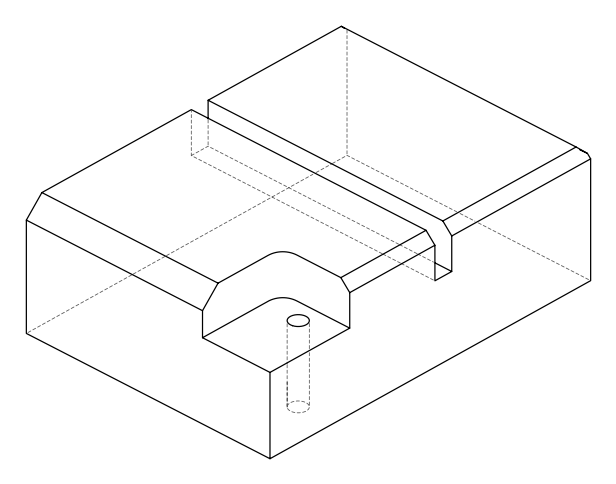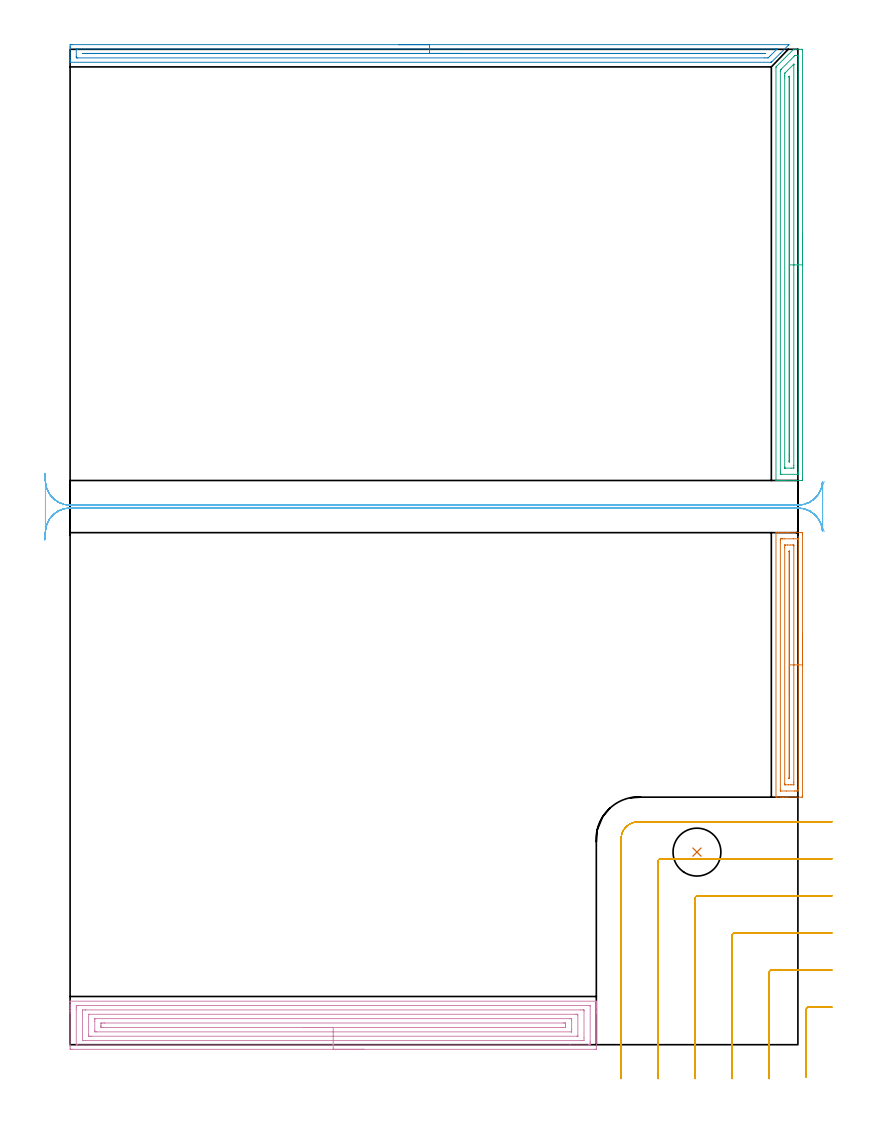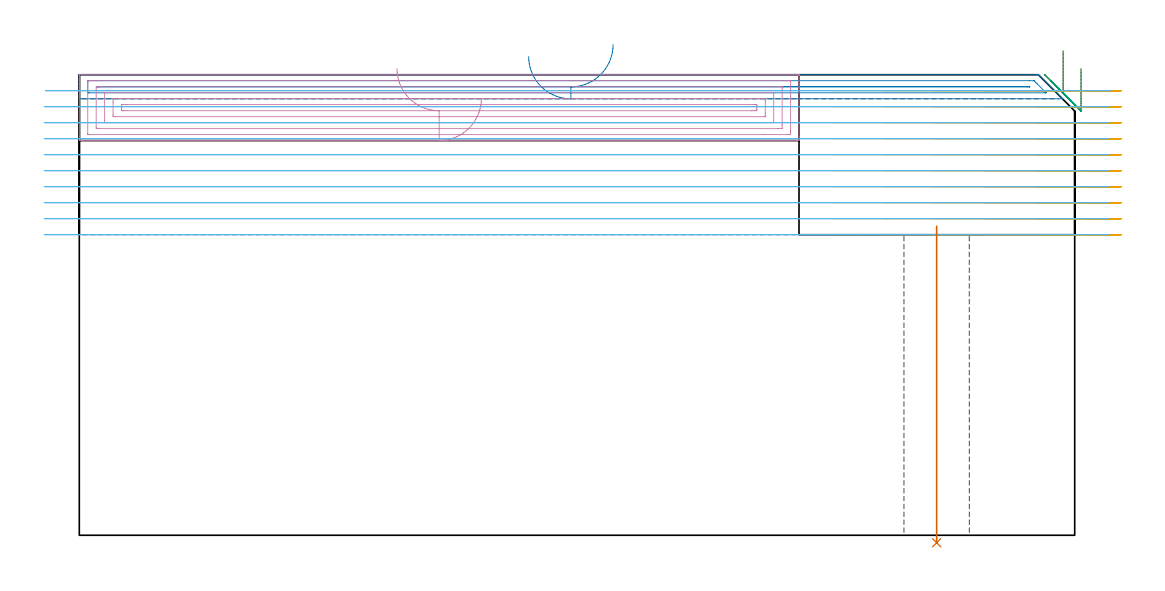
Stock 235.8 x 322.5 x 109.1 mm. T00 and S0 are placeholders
(PLAN: 7 operations, 2 tool changes, 45.3 min)
(1 AREA_MILL | FG_CHAMFER_SURFACE | UGT0205_001 | 2.9 min | 3558 mm3)
(2 AREA_MILL_1 | FG_CHAMFER_SURFACE_1 | UGT0205_001 | 5.66 min | 3826 mm3)
(3 AREA_MILL_2 | FG_CHAMFER_SURFACE_2 | UGT0205_001 | 4.56 min | 5256 mm3)
(4 AREA_MILL_3 | FG_CHAMFER_SURFACE_3 | UGT0205_001 | 8.45 min | 21636 mm3)
(5 MILL_CORNER_NOTCH_RECTANGULAR | CORNER_NOTCH_RECTANGULAR | NXT0201_012 | Follow Part, ap 4, ae 75% | 12.38 min | 195931 mm3)
(6 MILL_RECTANGULAR_SLOT | SLOT_RECTANGULAR | NXT0201_012 | Follow Part, ap 4, ae 75% | 10.99 min | 150649 mm3)
(7 INDEXABLE_INSERT_DRILL_THROUGH_HOLE_FROM_SOLID | STEP1HOLE | NXT0302_002 | 0.31 min | 13461 mm3)
(TOOL UGT0205_001 | Chamfer Mill 20 x 3 x 45 deg. | D20 FL50 Z2)
(TOOL NXT0201_012 | ENDMILL 16mm [2P460-1600-NA 1630] | D16 FL38 Z6)
(TOOL NXT0302_002 | Index. Insert Drill 15.5mm [880-D1550L20-05] | D15.5 PA176 FL78 Z2)
(OP 1 AREA_MILL)
G17 G21 G94 G90
T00 M6
G54
G17 G0 G90 X237.3 Y133.05 S1061 M3
G43 Z119.1 H0
Z110.5
G94 G1 Y133.012 Z109.628 F250.
Y132.898 Z108.764
Y132.709 Z107.912
Y132.447 Z107.08
Y132.113 Z106.274
Y131.71 Z105.5
Y131.241 Z104.764
Y130.71 Z104.072
Y130.121 Z103.429
Y129.478 Z102.84
Y128.786 Z102.308
Y128.05 Z101.84
Y127.276 Z101.437
Y126.47 Z101.103
Y125.638 Z100.841
Y124.786 Z100.652
Y123.921 Z100.538
Y123.05 Z100.5
X237.299 Y80.772 Z100.501
X237.296 Y80.407 Z100.502
X237.292 Y80.21 Z100.505
X236.938 Y80.2 Z100.859
X232.562 Z105.231
X231.937 Z105.86
X231.687 Z106.109
X231.062 Z106.735
X230.812 Z106.984
X230.313 Z107.486
X228.906 Z108.892
X228.815 Z108.978
X228.803 Y80.201 Z108.99
X228.703 Y80.21 Z109.089
X228.7 Y80.327 Z109.1
Y165.773
X228.703 Y165.89 Z109.089
X228.801 Y165.898 Z108.991
X228.907 Y165.9 Z108.892
X229.562 Z108.237
X230.313 Z107.486
X230.812 Z106.984
X231.062 Z106.735
X231.687 Z106.109
X231.937 Z105.86
X232.562 Z105.231
X232.997 Z104.797
X236.625 Z101.172
X236.938 Y165.896 Z100.859
X237.292 Y165.89 Z100.505
X237.296 Y165.693 Z100.501
X237.3 Y165.328 Z100.5
Y123.05
X235.886 Z101.914
Y83.442
X235.884 Y82.734 Z101.916
X235.882 Y82.552 Z101.918
X235.873 Y82.21 Z101.927
X235.532 Y82.202 Z102.268
X235.188 Y82.201 Z102.612
X234.659 Y82.2 Z103.141
X232.034 Z105.766
X230.283 Z107.517
X230.163 Y82.202 Z107.637
X230.143 Y82.204 Z107.657
X230.127 Y82.209 Z107.673
X230.121 Y82.23 Z107.679
X230.117 Y82.37 Z107.683
X230.115 Y82.552 Z107.685
X230.114 Y162.658 Z107.686
X230.116 Y163.366 Z107.684
X230.118 Y163.548 Z107.682
X230.127 Y163.89 Z107.673
X230.468 Y163.898 Z107.332
X230.812 Y163.899 Z106.988
X231.341 Y163.9 Z106.459
X234.313 Z103.487
X235.717 Z102.083
X235.837 Y163.898 Z101.963
X235.857 Y163.896 Z101.943
X235.873 Y163.891 Z101.927
X235.879 Y163.87 Z101.921
X235.883 Y163.73 Z101.917
X235.885 Y163.548 Z101.915
X235.886 Y123.05 Z101.914
X234.472 Z103.328
X234.471 Y85.061 Z103.329
X234.469 Y84.332 Z103.331
X234.467 Y84.252 Z103.333
X234.465 Y84.219 Z103.335
X234.435 Y84.207 Z103.365
X234.313 Y84.204 Z103.487
X233.567 Y84.2 Z104.233
X232.692 Z105.108
X231.817 Z105.983
X231.687 Y84.203 Z106.113
X231.558 Y84.21 Z106.242
X231.535 Y84.215 Z106.265
X231.532 Y84.236 Z106.268
X231.53 Y84.278 Z106.27
X231.529 Y84.332 Z106.271
X231.528 Y84.494 Z106.272
Y161.039
X231.531 Y161.768 Z106.269
X231.533 Y161.848 Z106.267
X231.535 Y161.881 Z106.265
X231.565 Y161.892 Z106.235
X231.687 Y161.896 Z106.113
X232.433 Y161.9 Z105.367
X233.308 Z104.492
X234.183 Z103.617
X234.313 Y161.896 Z103.487
X234.442 Y161.89 Z103.358
X234.465 Y161.885 Z103.335
X234.468 Y161.864 Z103.332
X234.47 Y161.822 Z103.33
X234.471 Y161.768 Z103.329
X234.472 Y161.606 Z103.328
Y123.05
X233.057 Z104.743
Y86.441
X233.055 Y86.324 Z104.745
X233.052 Y86.247 Z104.748
X233.048 Y86.208 Z104.752
X233.043 Y86.206 Z104.757
X233. Y86.204 Z104.8
X232.957 Y86.206 Z104.843
X232.952 Y86.208 Z104.848
X232.948 Y86.247 Z104.852
X232.945 Y86.324 Z104.855
X232.943 Y86.441 Z104.857
Y86.499
Y159.659
X232.945 Y159.776 Z104.855
X232.948 Y159.853 Z104.852
X232.952 Y159.892 Z104.848
X232.957 Y159.893 Z104.843
X233. Y159.896 Z104.8
X233.043 Y159.893 Z104.757
X233.048 Y159.892 Z104.752
X233.052 Y159.853 Z104.748
X233.055 Y159.776 Z104.745
X233.057 Y159.659 Z104.743
Y159.601
Y123.05
Y122.178 Z104.781
Y121.313 Z104.895
Y120.462 Z105.083
Y119.63 Z105.346
Y118.824 Z105.68
Y118.05 Z106.082
Y117.314 Z106.551
Y116.622 Z107.082
Y115.979 Z107.672
Y115.39 Z108.315
Y114.858 Z109.007
Y114.39 Z109.743
Y113.987 Z110.517
Y113.653 Z111.322
Y113.391 Z112.155
Y113.202 Z113.006
Y113.088 Z113.871
Y113.05 Z114.743
G0 Z119.1
M5
M2
(OP 2 AREA_MILL_1)
G17 G21 G94 G90
T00 M6
G54
G17 G0 G90 X106.45 Y324. S1061 M3
G43 Z119.1 H0
Z113.4
G94 G1 X106.488 Z112.528 F250.
X106.602 Z111.664
X106.791 Z110.812
X107.053 Z109.98
X107.387 Z109.174
X107.79 Z108.4
X108.258 Z107.664
X108.79 Z106.972
X109.379 Z106.329
X110.022 Z105.74
X110.714 Z105.208
X111.45 Z104.74
X112.224 Z104.337
X113.03 Z104.003
X113.862 Z103.741
X114.713 Z103.552
X115.578 Z103.438
X116.45 Z103.4
X232.793
X232.864 Y323.995 Z103.403
X232.881 Y323.992 Z103.405
X232.864 Y323.963 Z103.435
X230.05 Y321.15 Z106.249
X227.336 Y318.437 Z108.963
X227.195 Y318.304 Z109.09
X226.902 Y318.3 Z109.1
X0.185
X0.01 Y318.303 Z109.088
X0.007 Y318.368 Z109.024
X0. Y318.81 Z108.59
Y319.072 Z108.328
Y319.81 Z107.585
Y321.073 Z106.325
Y322.49 Z104.906
Y323.121 Z104.275
X0.002 Y323.383 Z104.013
X0.007 Y323.991 Z103.405
X0.021 Y323.993 Z103.404
X0.632 Y324. Z103.4
X116.45
Y322.586 Z104.814
X228.691 Y322.585 Z104.815
X228.786 Y322.584 Z104.816
X228.978 Y322.58 Z104.82
X229.017 Y322.579 Z104.821
X229.008 Y322.567 Z104.833
X228.979 Y322.533 Z104.867
X228.939 Y322.49 Z104.91
X228.815 Y322.365 Z105.035
X226.902 Y320.452 Z106.948
X226.58 Y320.132 Z107.268
X226.253 Y319.81 Z107.59
X226.17 Y319.732 Z107.668
X226.097 Y319.72 Z107.68
X225.113 Y319.714 Z107.686
X2.421
X2.014 Y319.721 Z107.679
X2.009 Y319.751 Z107.649
X2.006 Y319.81 Z107.59
X2.001 Y320.23 Z107.17
Y322.49 Z104.91
X2.003 Y322.542 Z104.858
X2.006 Y322.568 Z104.832
X2.008 Y322.576 Z104.824
X2.038 Y322.579 Z104.821
X2.229 Y322.584 Z104.816
X2.325 Y322.585 Z104.815
X116.45 Y322.586 Z104.814
Y321.172 Z106.228
X224.688 Y321.171 Z106.229
X225.113 Y321.169 Z106.231
X225.133 Y321.167 Z106.233
X225.152 Y321.163 Z106.237
X225.144 Y321.153 Z106.247
X225.132 Y321.143 Z106.257
X225.113 Y321.135 Z106.265
X224.685 Y321.131 Z106.269
X224.262 Y321.129 Z106.271
X224.219 Y321.128 Z106.272
X4.677 Y321.129 Z106.271
X4.253 Y321.132 Z106.268
X4.209 Y321.135 Z106.265
X4.061 Y321.151 Z106.249
X4.167 Y321.165 Z106.235
X4.209 Y321.167 Z106.233
X4.635 Y321.171 Z106.229
X4.678 Y321.172 Z106.228
X116.45
X117.322 Z106.267
X118.186 Z106.38
X119.038 Z106.569
X119.87 Z106.832
X120.676 Z107.165
X121.45 Z107.568
X122.186 Z108.037
X122.878 Z108.568
X123.521 Z109.157
X124.11 Z109.801
X124.641 Z110.493
X125.11 Z111.228
X125.513 Z112.002
X125.847 Z112.808
X126.109 Z113.64
X126.298 Z114.492
X126.412 Z115.357
X126.45 Z116.228
G0 Z119.1
M5
M2
(OP 3 AREA_MILL_2)
G17 G21 G94 G90
T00 M6
G54
G17 G0 G90 X237.3 Y262.65 S1061 M3
G43 Z119.1 H0
Z110.5
G94 G1 Y262.612 Z109.628 F250.
Y262.498 Z108.764
Y262.309 Z107.912
Y262.047 Z107.08
Y261.713 Z106.274
Y261.31 Z105.5
Y260.842 Z104.764
Y260.31 Z104.072
Y259.721 Z103.429
Y259.078 Z102.84
Y258.386 Z102.308
Y257.65 Z101.84
Y256.876 Z101.437
Y256.07 Z101.103
Y255.238 Z100.841
Y254.386 Z100.652
Y253.522 Z100.538
Y252.65 Z100.5
Y183.418
X237.298 Y183.05 Z100.501
X237.293 Y182.81 Z100.505
X236.938 Y182.8 Z100.859
X231.687 Z106.107
X231.147 Z106.65
X230.812 Z106.984
X230.272 Z107.524
X229.937 Z107.857
X228.977 Z108.822
X228.838 Z108.954
X228.814 Y182.801 Z108.978
X228.703 Y182.81 Z109.088
X228.7 Y182.971 Z109.1
Y316.522
X228.704 Y316.807 Z109.09
X228.869 Y316.969 Z108.931
X228.912 Y317.012 Z108.888
X234.313 Y322.412 Z103.486
X234.394 Y322.49 Z103.404
X234.983 Y322.5 Z102.817
X236.398 Z101.399
X236.938 Z100.859
X237.272 Z100.525
X237.291 Y322.497 Z100.506
X237.3 Y322.144 Z100.5
Y252.65
X235.886 Z101.914
X235.885 Y185.385 Z101.915
X235.884 Y185.204 Z101.916
X235.88 Y184.849 Z101.92
X235.879 Y184.813 Z101.921
X235.821 Y184.808 Z101.979
X235.716 Y184.803 Z102.084
X235.583 Y184.801 Z102.217
X230.332 Z107.468
X230.171 Y184.807 Z107.629
X230.14 Y184.81 Z107.66
X230.121 Y184.818 Z107.679
X230.119 Y184.854 Z107.681
X230.116 Y185.022 Z107.684
X230.115 Y185.204 Z107.685
X230.114 Y185.917 Z107.686
X230.115 Y315.448 Z107.685
X230.116 Y315.629 Z107.684
X230.119 Y315.718 Z107.681
X230.121 Y315.758 Z107.679
X230.152 Y315.792 Z107.648
X230.262 Y315.908 Z107.538
X230.4 Y316.05 Z107.4
X234.446 Y320.096 Z103.354
X234.825 Y320.466 Z102.975
X234.847 Y320.486 Z102.953
X234.891 Y320.49 Z102.909
X234.99 Y320.496 Z102.81
X235.188 Y320.498 Z102.612
X235.668 Y320.499 Z102.132
X235.829 Y320.493 Z101.971
X235.86 Y320.49 Z101.94
X235.879 Y320.482 Z101.921
X235.881 Y320.446 Z101.919
X235.884 Y320.278 Z101.916
X235.885 Y320.096 Z101.915
X235.886 Y319.383 Z101.914
Y252.65
X234.472 Z103.328
X234.471 Y187.722 Z103.329
X234.469 Y186.991 Z103.331
X234.467 Y186.833 Z103.333
X234.465 Y186.814 Z103.335
X234.451 Y186.81 Z103.349
X234.406 Y186.805 Z103.394
X234.313 Y186.802 Z103.487
X233.624 Y186.8 Z104.176
X231.625 Y186.801 Z106.175
X231.575 Y186.804 Z106.225
X231.544 Y186.81 Z106.256
X231.535 Y186.814 Z106.265
X231.534 Y186.83 Z106.266
X231.53 Y186.991 Z106.27
X231.529 Y187.153 Z106.271
X231.528 Y313.111 Z106.272
X231.53 Y313.842 Z106.27
X231.531 Y314.002 Z106.269
X231.542 Y314.736 Z106.258
X231.614 Y314.811 Z106.186
X231.687 Y314.887 Z106.113
X234.313 Y317.513 Z103.487
X234.361 Y317.559 Z103.439
X234.455 Y317.645 Z103.345
X234.467 Y317.654 Z103.333
X234.468 Y317.651 Z103.332
X234.47 Y317.624 Z103.33
X234.471 Y317.578 Z103.329
X234.472 Y317.416 Z103.328
Y252.65
X233.057 Z104.743
Y189.166
X233.056 Y189.107 Z104.744
X233.053 Y188.99 Z104.747
X233.045 Y188.81 Z104.755
X233. Y188.808 Z104.8
X232.955 Y188.81 Z104.845
X232.947 Y188.99 Z104.853
X232.944 Y189.107 Z104.856
X232.943 Y191.069 Z104.857
Y313.454
X232.944 Y313.513 Z104.856
X232.948 Y313.63 Z104.852
X232.952 Y313.692 Z104.848
X232.964 Y313.708 Z104.836
X233.002 Y313.747 Z104.798
X233.043 Y313.784 Z104.757
X233.052 Y313.63 Z104.748
X233.056 Y313.513 Z104.744
X233.057 Y313.454 Z104.743
Y252.65
Y251.778 Z104.781
Y250.913 Z104.895
Y250.062 Z105.083
Y249.23 Z105.346
Y248.424 Z105.68
Y247.65 Z106.082
Y246.914 Z106.551
Y246.222 Z107.082
Y245.579 Z107.672
Y244.99 Z108.315
Y244.458 Z109.007
Y243.99 Z109.743
Y243.587 Z110.517
Y243.253 Z111.322
Y242.991 Z112.154
Y242.802 Z113.006
Y242.688 Z113.871
Y242.65 Z114.743
G0 Z119.1
M5
M2
(OP 4 AREA_MILL_3)
G17 G21 G94 G90
T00 M6
G54
G17 G0 G90 X95.25 Y-1.5 S1061 M3
G43 Z119.1 H0
Z103.5
G94 G1 X95.212 Z102.628 F250.
X95.098 Z101.764
X94.909 Z100.912
X94.647 Z100.08
X94.313 Z99.274
X93.91 Z98.5
X93.442 Z97.764
X92.91 Z97.072
X92.321 Z96.429
X91.678 Z95.84
X90.986 Z95.308
X90.25 Z94.84
X89.476 Z94.437
X88.67 Z94.103
X87.838 Z93.841
X86.987 Z93.652
X86.122 Z93.538
X85.25 Z93.5
X0.588
X0.222 Y-1.497 Z93.501
X0.01 Y-1.492 Z93.505
X0.004 Y-1.138 Z93.859
X0. Y-0.561 Z94.436
Y10.238 Z105.232
Y10.834 Z105.831
Y11.113 Z106.11
Y11.709 Z106.706
Y11.988 Z106.984
Y12.546 Z107.545
Y12.863 Z107.862
Y13.869 Z108.868
X0.002 Y13.986 Z108.978
X0.01 Y14.098 Z109.089
X0.142 Y14.1 Z109.1
X170.358
X170.49 Y14.098 Z109.089
X170.498 Y13.986 Z108.978
X170.5 Y13.869 Z108.868
Y13.181 Z108.18
Y12.545 Z107.545
Y11.988 Z106.984
Y11.709 Z106.706
Y11.113 Z106.11
Y10.834 Z105.831
Y10.238 Z105.232
Y-0.561 Z94.436
X170.496 Y-1.138 Z93.859
X170.49 Y-1.492 Z93.505
X170.278 Y-1.497 Z93.501
X169.912 Y-1.5 Z93.5
X85.25
Y-0.086 Z94.914
X2.37 Y-0.085 Z94.915
X2.187 Y-0.084 Z94.916
X2.037 Y-0.079 Z94.921
X2.009 Y-0.077 Z94.923
X2.005 Y-0.057 Z94.943
X2.003 Y-0.034 Z94.966
X2. Y0.1 Z95.1
Y11.476 Z106.476
X2.003 Y11.988 Z106.988
X2.008 Y12.344 Z107.344
X2.024 Y12.679 Z107.679
X2.37 Y12.683 Z107.683
X2.552 Y12.685 Z107.685
X8.566 Y12.686 Z107.686
X168.13 Y12.685 Z107.685
X168.313 Y12.684 Z107.684
X168.463 Y12.679 Z107.679
X168.491 Y12.677 Z107.677
X168.495 Y12.657 Z107.657
X168.497 Y12.634 Z107.634
X168.5 Y12.5 Z107.5
Y1.124 Z96.124
X168.497 Y0.612 Z95.612
X168.493 Y0.256 Z95.256
X168.476 Y-0.079 Z94.921
X168.13 Y-0.083 Z94.917
X167.949 Y-0.085 Z94.915
X161.945 Y-0.086 Z94.914
X85.25
Y1.328 Z96.328
X5.044 Y1.329 Z96.329
X4.31 Y1.332 Z96.332
X4.152 Y1.336 Z96.336
X4.01 Y1.344 Z96.344
X4.005 Y1.487 Z96.487
X4.001 Y1.636 Z96.636
X4. Y10.387 Z105.387
X4.005 Y11.113 Z106.113
X4.007 Y11.256 Z106.256
X4.152 Y11.265 Z106.265
X4.883 Y11.271 Z106.271
X5.044
X165.456
X166.19 Y11.268 Z106.268
X166.348 Y11.264 Z106.264
X166.49 Y11.256 Z106.256
X166.495 Y11.113 Z106.113
X166.499 Y10.965 Z105.965
X166.5 Y2.213 Z97.213
X166.495 Y1.487 Z96.487
X166.493 Y1.344 Z96.344
X166.348 Y1.336 Z96.336
X165.617 Y1.33 Z96.33
X165.456 Y1.329 Z96.329
X85.25 Y1.328 Z96.328
Y2.743 Z97.743
X6.826
X6.437 Y2.744 Z97.744
X6.117 Y2.748 Z97.748
X6.058 Y2.75 Z97.75
X6.01 Y2.757 Z97.757
X6. Y3.237 Z98.237
X6.001 Y9.768 Z104.768
X6.002 Y9.819 Z104.819
X6.006 Y9.843 Z104.843
X6.009 Y9.85 Z104.85
X6.021 Y9.852 Z104.852
X6.154 Y9.856 Z104.856
X6.323 Y9.857 Z104.857
X163.674
X164.063 Y9.856 Z104.856
X164.383 Y9.852 Z104.852
X164.442 Y9.85 Z104.85
X164.49 Y9.843 Z104.843
X164.5 Y9.363 Z104.363
X164.499 Y2.832 Z97.832
X164.498 Y2.781 Z97.781
X164.494 Y2.757 Z97.757
X164.491 Y2.75 Z97.75
X164.479 Y2.748 Z97.748
X164.346 Y2.744 Z97.744
X164.178 Y2.743 Z97.743
X85.25
Y4.157 Z99.157
X8.562
X8.18 Y4.164 Z99.164
X8.01 Y4.175 Z99.175
X8.007 Y4.273 Z99.273
X8.001 Y4.709 Z99.709
X8. Y7.613 Z102.613
X8.002 Y8.208 Z103.208
X8.008 Y8.409 Z103.409
X8.01 Y8.437 Z103.437
X8.028 Y8.439 Z103.439
X8.08 Y8.441 Z103.441
X8.185 Y8.442 Z103.442
X161.938 Y8.443 Z103.443
X162.32 Y8.436 Z103.436
X162.49 Y8.425 Z103.425
X162.493 Y8.327 Z103.327
X162.499 Y7.891 Z102.891
X162.5 Y4.987 Z99.987
X162.498 Y4.392 Z99.392
X162.492 Y4.192 Z99.192
X162.49 Y4.163 Z99.163
X162.472 Y4.161 Z99.161
X162.42 Y4.159 Z99.159
X162.315 Y4.158 Z99.158
X85.25 Y4.157 Z99.157
Y5.571 Z100.571
X10.687 Y5.572 Z100.572
X10.391 Y5.573 Z100.573
X10.094 Y5.576 Z100.576
X10.018 Y5.578 Z100.578
X10.01 Y5.633 Z100.633
X10.005 Y5.735 Z100.735
X10.002 Y5.863 Z100.863
X10. Y6.246 Z101.246
X10.003 Y6.738 Z101.738
X10.007 Y6.929 Z101.929
X10.01 Y7.019 Z102.019
X10.101 Y7.022 Z102.022
X10.391 Y7.026 Z102.026
X10.985 Y7.029 Z102.029
X11.282
X159.813 Y7.028 Z102.028
X160.109 Y7.027 Z102.027
X160.406 Y7.024 Z102.024
X160.482 Y7.022 Z102.022
X160.49 Y6.967 Z101.967
X160.495 Y6.865 Z101.865
X160.498 Y6.738 Z101.738
X160.5 Y6.354 Z101.354
X160.497 Y5.863 Z100.863
X160.493 Y5.671 Z100.671
X160.49 Y5.582 Z100.582
X160.399 Y5.578 Z100.578
X160.109 Y5.574 Z100.574
X159.515 Y5.571 Z100.571
X159.218
X85.25
X84.378 Z100.609
X83.514 Z100.723
X82.662 Z100.912
X81.83 Z101.174
X81.024 Z101.508
X80.25 Z101.911
X79.514 Z102.38
X78.822 Z102.911
X78.179 Z103.5
X77.59 Z104.143
X77.059 Z104.835
X76.59 Z105.571
X76.187 Z106.345
X75.853 Z107.151
X75.591 Z107.983
X75.402 Z108.835
X75.288 Z109.7
X75.25 Z110.571
G0 Z119.1
M5
M2
(OP 5 MILL_CORNER_NOTCH_RECTANGULAR)
G17 G21 G94 G90
T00 M6
G54
G17 G0 G90 X246.8 Y12.2 S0 M3
G43 Z119.1 H1
Z105.31
G94 G1 X243.8 F250.
X239.295 F500.
G3 X238.5 Y11.405 R0.8
G1 Y-7.531
Y-10.531 F250.
G0 Z119.1
X246.8 Y24.2
Z105.31
G1 X243.8
X227.295 F500.
G3 X226.5 Y23.405 R0.8
G1 Y-7.746
X226.499 Y-8.
X226.483 Y-11. F250.
G0 Z119.1
X246.8 Y36.2
Z105.31
G1 X243.8
X215.296 F500.
G3 X214.5 Y35.404 R0.8
G1 Y-7.746
X214.499 Y-8.
X214.478 Y-11. F250.
G0 Z119.1
X246.8 Y48.2
Z105.31
G1 X243.8
X203.296 F500.
G3 X202.5 Y47.404 R0.8
G1 Y-7.746
G2 X202.499 Y-8. R24.
G1 X202.467 Y-11. F250.
G0 Z119.1
X246.8 Y60.2
Z105.31
G1 X243.8
X191.296 F500.
G3 X190.5 Y59.404 R0.8
G1 Y-7.746
G2 X190.497 Y-8. R12.
G1 X190.434 Y-10.999 F250.
G0 Z119.1
X246.8 Y72.2
Z105.31
G1 X243.8
X184. F500.
G3 X178.5 Y66.7 R5.5
G1 Y-7.746
Y-10.746 F250.
G0 Z119.1
X246.8 Y12.2
Z101.52
G1 X243.8
X239.295 F500.
G3 X238.5 Y11.405 R0.8
G1 Y-7.531
Y-10.531 F250.
G0 Z119.1
X246.8 Y24.2
Z101.52
G1 X243.8
X227.295 F500.
G3 X226.5 Y23.405 R0.8
G1 Y-7.844
Y-8.
X226.49 Y-11. F250.
G0 Z119.1
X246.8 Y36.2
Z101.52
G1 X243.8
X215.296 F500.
G3 X214.5 Y35.404 R0.8
G1 Y-7.844
Y-8.
X214.487 Y-11. F250.
G0 Z119.1
X246.8 Y48.2
Z101.52
G1 X243.8
X203.296 F500.
G3 X202.5 Y47.404 R0.8
G1 Y-7.844
X202.499 Y-8.
X202.48 Y-11. F250.
G0 Z119.1
X246.8 Y60.2
Z101.52
G1 X243.8
X191.296 F500.
G3 X190.5 Y59.404 R0.8
G1 Y-7.844
X190.499 Y-8.
X190.46 Y-11. F250.
G0 Z119.1
X246.8 Y72.2
Z101.52
G1 X243.8
X184. F500.
G3 X178.5 Y66.7 R5.5
G1 Y-7.844
Y-10.844 F250.
G0 Z119.1
X246.8 Y12.2
Z97.73
G1 X243.8
X239.295 F500.
G3 X238.5 Y11.405 R0.8
G1 Y-7.531
Y-10.531 F250.
G0 Z119.1
X246.8 Y24.2
Z97.73
G1 X243.8
X227.295 F500.
G3 X226.5 Y23.405 R0.8
G1 Y-8.
Y-11. F250.
G0 Z119.1
X246.8 Y36.2
Z97.73
G1 X243.8
X215.296 F500.
G3 X214.5 Y35.404 R0.8
G1 Y-8.
Y-11. F250.
G0 Z119.1
X246.8 Y48.2
Z97.73
G1 X243.8
X203.296 F500.
G3 X202.5 Y47.404 R0.8
G1 Y-8.
Y-11. F250.
G0 Z119.1
X246.8 Y60.2
Z97.73
G1 X243.8
X191.296 F500.
G3 X190.5 Y59.404 R0.8
G1 Y-8.
Y-11. F250.
G0 Z119.1
X246.8 Y72.2
Z97.73
G1 X243.8
X184. F500.
G3 X178.5 Y66.7 R5.5
G1 Y-8.
Y-11. F250.
G0 Z119.1
X246.8 Y12.2
Z93.94
G1 X243.8
X239.295 F500.
G3 X238.5 Y11.405 R0.8
G1 Y-7.531
Y-10.531 F250.
G0 Z119.1
X246.8 Y24.2
Z93.94
G1 X243.8
X227.295 F500.
G3 X226.5 Y23.405 R0.8
G1 Y-8.
Y-11. F250.
G0 Z119.1
X246.8 Y36.2
Z93.94
G1 X243.8
X215.296 F500.
G3 X214.5 Y35.404 R0.8
G1 Y-8.
Y-11. F250.
G0 Z119.1
X246.8 Y48.2
Z93.94
G1 X243.8
X203.296 F500.
G3 X202.5 Y47.404 R0.8
G1 Y-8.
Y-11. F250.
G0 Z119.1
X246.8 Y60.2
Z93.94
G1 X243.8
X191.296 F500.
G3 X190.5 Y59.404 R0.8
G1 Y-8.
Y-11. F250.
G0 Z119.1
X246.8 Y72.2
Z93.94
G1 X243.8
X184. F500.
G3 X178.5 Y66.7 R5.5
G1 Y-8.
Y-11. F250.
G0 Z119.1
X246.8 Y12.2
Z90.15
G1 X243.8
X239.295 F500.
G3 X238.5 Y11.405 R0.8
G1 Y-7.531
Y-10.531 F250.
G0 Z119.1
X246.8 Y24.2
Z90.15
G1 X243.8
X227.295 F500.
G3 X226.5 Y23.405 R0.8
G1 Y-8.
Y-11. F250.
G0 Z119.1
X246.8 Y36.2
Z90.15
G1 X243.8
X215.296 F500.
G3 X214.5 Y35.404 R0.8
G1 Y-8.
Y-11. F250.
G0 Z119.1
X246.8 Y48.2
Z90.15
G1 X243.8
X203.296 F500.
G3 X202.5 Y47.404 R0.8
G1 Y-8.
Y-11. F250.
G0 Z119.1
X246.8 Y60.2
Z90.15
G1 X243.8
X191.296 F500.
G3 X190.5 Y59.404 R0.8
G1 Y-8.
Y-11. F250.
G0 Z119.1
X246.8 Y72.2
Z90.15
G1 X243.8
X184. F500.
G3 X178.5 Y66.7 R5.5
G1 Y-8.
Y-11. F250.
G0 Z119.1
X246.8 Y12.2
Z86.36
G1 X243.8
X239.295 F500.
G3 X238.5 Y11.405 R0.8
G1 Y-7.531
Y-10.531 F250.
G0 Z119.1
X246.8 Y24.2
Z86.36
G1 X243.8
X227.295 F500.
G3 X226.5 Y23.405 R0.8
G1 Y-8.
Y-11. F250.
G0 Z119.1
X246.8 Y36.2
Z86.36
G1 X243.8
X215.296 F500.
G3 X214.5 Y35.404 R0.8
G1 Y-8.
Y-11. F250.
G0 Z119.1
X246.8 Y48.2
Z86.36
G1 X243.8
X203.296 F500.
G3 X202.5 Y47.404 R0.8
G1 Y-8.
Y-11. F250.
G0 Z119.1
X246.8 Y60.2
Z86.36
G1 X243.8
X191.296 F500.
G3 X190.5 Y59.404 R0.8
G1 Y-8.
Y-11. F250.
G0 Z119.1
X246.8 Y72.2
Z86.36
G1 X243.8
X184. F500.
G3 X178.5 Y66.7 R5.5
G1 Y-8.
Y-11. F250.
G0 Z119.1
X246.8 Y12.2
Z82.57
G1 X243.8
X239.295 F500.
G3 X238.5 Y11.405 R0.8
G1 Y-7.531
Y-10.531 F250.
G0 Z119.1
X246.8 Y24.2
Z82.57
G1 X243.8
X227.295 F500.
G3 X226.5 Y23.405 R0.8
G1 Y-8.
Y-11. F250.
G0 Z119.1
X246.8 Y36.2
Z82.57
G1 X243.8
X215.296 F500.
G3 X214.5 Y35.404 R0.8
G1 Y-8.
Y-11. F250.
G0 Z119.1
X246.8 Y48.2
Z82.57
G1 X243.8
X203.296 F500.
G3 X202.5 Y47.404 R0.8
G1 Y-8.
Y-11. F250.
G0 Z119.1
X246.8 Y60.2
Z82.57
G1 X243.8
X191.296 F500.
G3 X190.5 Y59.404 R0.8
G1 Y-8.
Y-11. F250.
G0 Z119.1
X246.8 Y72.2
Z82.57
G1 X243.8
X184. F500.
G3 X178.5 Y66.7 R5.5
G1 Y-8.
Y-11. F250.
G0 Z119.1
X246.8 Y12.2
Z78.78
G1 X243.8
X239.295 F500.
G3 X238.5 Y11.405 R0.8
G1 Y-7.531
Y-10.531 F250.
G0 Z119.1
X246.8 Y24.2
Z78.78
G1 X243.8
X227.295 F500.
G3 X226.5 Y23.405 R0.8
G1 Y-8.
Y-11. F250.
G0 Z119.1
X246.8 Y36.2
Z78.78
G1 X243.8
X215.296 F500.
G3 X214.5 Y35.404 R0.8
G1 Y-8.
Y-11. F250.
G0 Z119.1
X246.8 Y48.2
Z78.78
G1 X243.8
X203.296 F500.
G3 X202.5 Y47.404 R0.8
G1 Y-8.
Y-11. F250.
G0 Z119.1
X246.8 Y60.2
Z78.78
G1 X243.8
X191.296 F500.
G3 X190.5 Y59.404 R0.8
G1 Y-8.
Y-11. F250.
G0 Z119.1
X246.8 Y72.2
Z78.78
G1 X243.8
X184. F500.
G3 X178.5 Y66.7 R5.5
G1 Y-8.
Y-11. F250.
G0 Z119.1
X246.8 Y12.2
Z74.99
G1 X243.8
X239.295 F500.
G3 X238.5 Y11.405 R0.8
G1 Y-7.531
Y-10.531 F250.
G0 Z119.1
X246.8 Y24.2
Z74.99
G1 X243.8
X227.295 F500.
G3 X226.5 Y23.405 R0.8
G1 Y-8.
Y-11. F250.
G0 Z119.1
X246.8 Y36.2
Z74.99
G1 X243.8
X215.296 F500.
G3 X214.5 Y35.404 R0.8
G1 Y-8.
Y-11. F250.
G0 Z119.1
X246.8 Y48.2
Z74.99
G1 X243.8
X203.296 F500.
G3 X202.5 Y47.404 R0.8
G1 Y-8.
Y-11. F250.
G0 Z119.1
X246.8 Y60.2
Z74.99
G1 X243.8
X191.296 F500.
G3 X190.5 Y59.404 R0.8
G1 Y-8.
Y-11. F250.
G0 Z119.1
X246.8 Y72.2
Z74.99
G1 X243.8
X184. F500.
G3 X178.5 Y66.7 R5.5
G1 Y-8.
Y-11. F250.
G0 Z119.1
X246.8 Y12.2
Z71.2
G1 X243.8
X239.295 F500.
G3 X238.5 Y11.405 R0.8
G1 Y-7.531
Y-10.531 F250.
G0 Z119.1
X246.8 Y24.2
Z71.2
G1 X243.8
X227.295 F500.
G3 X226.5 Y23.405 R0.8
G1 Y-8.
Y-11. F250.
G0 Z119.1
X246.8 Y36.2
Z71.2
G1 X243.8
X215.296 F500.
G3 X214.5 Y35.404 R0.8
G1 Y-8.
Y-11. F250.
G0 Z119.1
X246.8 Y48.2
Z71.2
G1 X243.8
X203.296 F500.
G3 X202.5 Y47.404 R0.8
G1 Y-8.
Y-11. F250.
G0 Z119.1
X246.8 Y60.2
Z71.2
G1 X243.8
X191.296 F500.
G3 X190.5 Y59.404 R0.8
G1 Y-8.
Y-11. F250.
G0 Z119.1
X246.8 Y72.2
Z71.2
G1 X243.8
X184. F500.
G3 X178.5 Y66.7 R5.5
G1 Y-8.
Y-11. F250.
G0 Z119.1
M5
M2
(OP 6 MILL_RECTANGULAR_SLOT)
G17 G21 G94 G90
T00 M6
G54
G17 G0 G90 X244.337 Y182.466 S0 M3
G43 Z119.1 H1
Z105.31
G94 G1 X243.175 Y179.701 F250.
G2 X235.8 Y174.8 R8. F500.
G1 X0.
G2 X-7.97 Y182.108 R8.
G1 X-8.
Y166.592
X-7.97
G2 X0. Y173.9 R8.
G1 X235.8
G2 X243.187 Y168.972 R8.
G1 X244.339 Y166.202 F250.
G0 Z119.1
X-8.23 Y163.603
Z101.52
G1 X-7.97 Y166.592
G2 X0. Y173.9 R8. F500.
G1 X235.8
G2 X243.72 Y167.029 R8.
G1 X243.75 Y167.025
G3 X243.8 Y167.914 R8.
G1 Y180.728
G3 X243.746 Y181.649 R8.
G1 X243.716 Y181.645
G2 X235.8 Y174.8 R8.
G1 X0.
G2 X-7.97 Y182.108 R8.
G1 X-8.23 Y185.097 F250.
G0 Y163.603 Z97.73
G1 X-7.97 Y166.592
G2 X0. Y173.9 R8. F500.
G1 X235.8
G2 X243.79 Y166.3 R8.
G1 X243.8
Y182.4
X243.79
G2 X235.8 Y174.8 R8.
G1 X0.
G2 X-7.97 Y182.108 R8.
G1 X-8.23 Y185.097 F250.
G0 Y163.603 Z93.94
G1 X-7.97 Y166.592
G2 X0. Y173.9 R8. F500.
G1 X235.8
G2 X243.79 Y166.3 R8.
G1 Y182.4
G2 X235.8 Y174.8 R8.
G1 X0.
G2 X-7.97 Y182.108 R8.
G1 X-8.23 Y185.097 F250.
G0 Y163.603 Z90.15
G1 X-7.97 Y166.592
G2 X0. Y173.9 R8. F500.
G1 X235.8
G2 X243.79 Y166.3 R8.
G1 Y182.4
G2 X235.8 Y174.8 R8.
G1 X0.
G2 X-7.97 Y182.108 R8.
G1 X-8.23 Y185.097 F250.
G0 Y163.603 Z86.36
G1 X-7.97 Y166.592
G2 X0. Y173.9 R8. F500.
G1 X235.8
G2 X243.79 Y166.3 R8.
G1 Y182.4
G2 X235.8 Y174.8 R8.
G1 X0.
G2 X-7.97 Y182.108 R8.
G1 X-8.23 Y185.097 F250.
G0 Y163.603 Z82.57
G1 X-7.97 Y166.592
G2 X0. Y173.9 R8. F500.
G1 X235.8
G2 X243.79 Y166.3 R8.
G1 Y182.4
G2 X235.8 Y174.8 R8.
G1 X0.
G2 X-7.97 Y182.108 R8.
G1 X-8.23 Y185.097 F250.
G0 Y163.603 Z78.78
G1 X-7.97 Y166.592
G2 X0. Y173.9 R8. F500.
G1 X235.8
G2 X243.79 Y166.3 R8.
G1 Y182.4
G2 X235.8 Y174.8 R8.
G1 X0.
G2 X-7.97 Y182.108 R8.
G1 X-8.23 Y185.097 F250.
G0 Y163.603 Z74.99
G1 X-7.97 Y166.592
G2 X0. Y173.9 R8. F500.
G1 X235.8
G2 X243.79 Y166.3 R8.
G1 Y182.4
G2 X235.8 Y174.8 R8.
G1 X0.
G2 X-7.97 Y182.108 R8.
G1 X-8.23 Y185.097 F250.
G0 Y163.603 Z71.2
G1 X-7.97 Y166.592
G2 X0. Y173.9 R8. F500.
G1 X235.8
G2 X243.79 Y166.3 R8.
G1 Y182.4
G2 X235.8 Y174.8 R8.
G1 X0.
G2 X-7.97 Y182.108 R8.
G1 X-8.23 Y185.097 F250.
G0 Z119.1
M5
M2
(OP 7 INDEXABLE_INSERT_DRILL_THROUGH_HOLE_FROM_SOLID)
G17 G21 G94 G90
T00 M6
G54
G17 G0 G90 X203.1 Y62.4 S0 M3
G43 Z119.1 H1
G94 G81 G98 Z-1.771 F250. R73.2
G80
M5
M2
